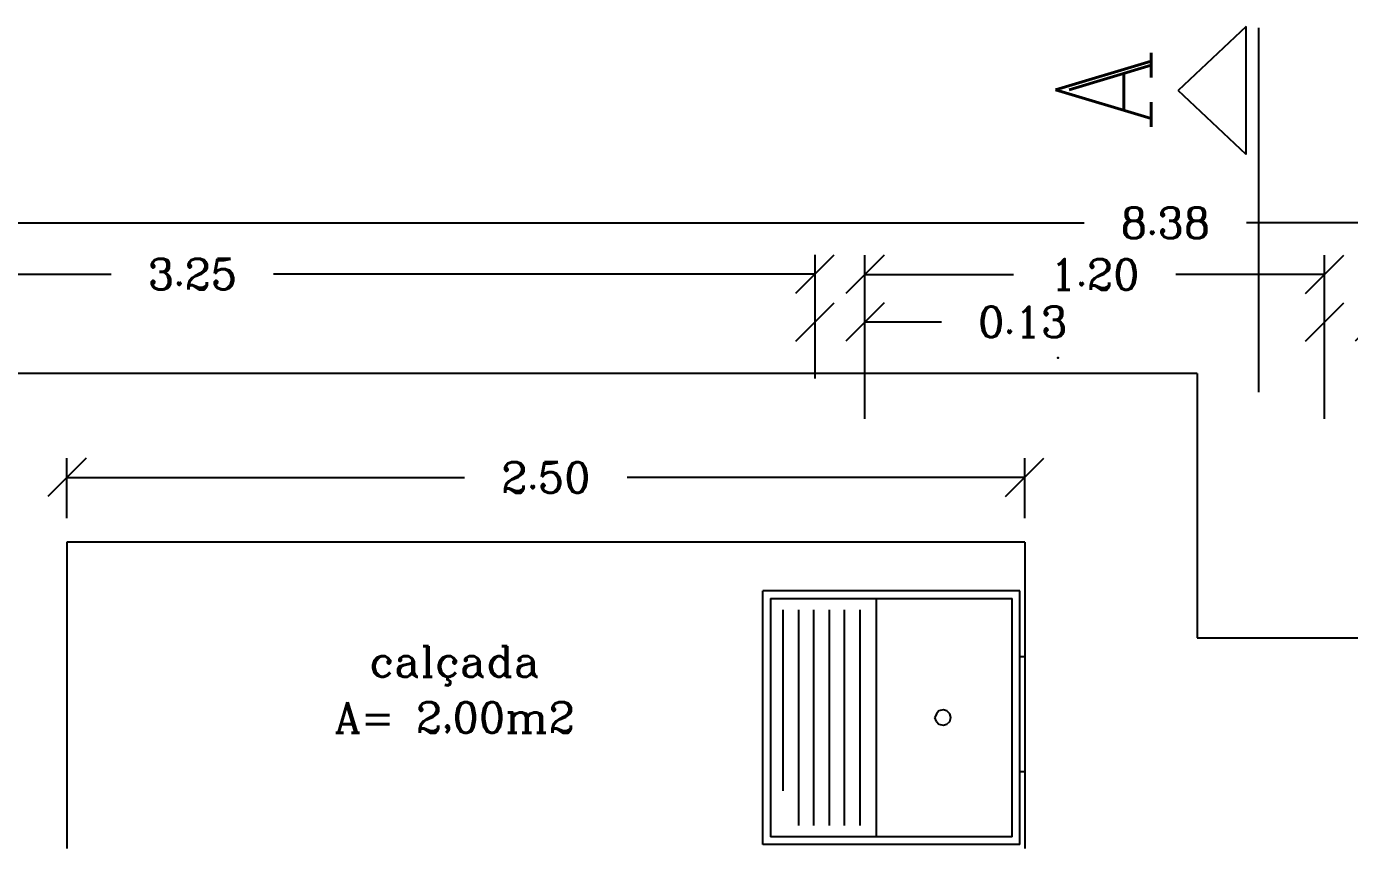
# Model space of a CAD drawing. Extents: x -7 to 226, y -20 to 32.
# Drawn here: x 113.018 to 116.471, y 19.375 to 21.516 of the extents above; entities that cross this region are included whole.
import ezdxf
from ezdxf.enums import TextEntityAlignment as Align

# ---------------------------------------------------------------- set-up
doc = ezdxf.new("R2010")
doc.units = 0
doc.header["$LTSCALE"] = 20
doc.linetypes.add('DASHED2', pattern=[0.375, 0.25, -0.125])
doc.layers.get('0').update_dxf_attribs({"linetype": 'CONTINUOUS'})
doc.layers.get('DEFPOINTS').update_dxf_attribs({"linetype": 'CONTINUOUS'})
for name, color, linetype in [('APARELHO', 1, 'CONTINUOUS'), ('CONCRETO', 5, 'CONTINUOUS'), ('CORTES', 6, 'CONTINUOUS'), ('COTAS', 244, 'CONTINUOUS'), ('DIM', 244, 'CONTINUOUS'), ('TEXTO', 244, 'CONTINUOUS'), ('VISTAP', 244, 'CONTINUOUS')]:
    doc.layers.add(name, color=color, linetype=linetype)
doc.styles.add('ROMANC', font='romanc.shx', dxfattribs={"height": 0.08})
doc.dimstyles.new('ROMANC', dxfattribs={"dimtxt": 0.1, "dimasz": 0.18, "dimexe": 0.05, "dimexo": 0.0625, "dimgap": 0.09, "dimtad": 0, "dimzin": 0, "dimtxsty": 'ROMANC', "dimblk1": 'NONE', "dimblk2": 'NONE', "dimsah": 1, "dimcen": 0.09, "dimclrd": 244, "dimclre": 244, "dimclrt": 244, "dimazin": 3, "dimtfac": 1, "dimtdec": 4, "dimtofl": 0, "dimtmove": 0, "dimatfit": 3, "dimtolj": 1, "dimtzin": 0})

# ---------------------------------------------------------------- blocks, each defined once
blk = doc.blocks.new('_OBLIQUE')
at = {"color": 0, "linetype": 'BYBLOCK'}
blk.add_line((-0.5, -0.5), (0.5, 0.5), dxfattribs=at)
blk = doc.blocks.new('*D17')
at = {"color": 244, "linetype": 'BYBLOCK'}
for p, q in [((146.7931, 2.0469), (146.7931, 2.194)), ((150.0431, 2.0469), (150.0431, 2.194)), ((146.7931, 2.144), (148.2062, 2.144)), ((150.0431, 2.144), (148.63, 2.144))]:
    blk.add_line(p, q, dxfattribs=at)
at = {"layer": 'DEFPOINTS', "color": 0, "linetype": 'BYBLOCK'}
for p in [(150.0431, 2.144), (146.7931, 1.9844), (150.0431, 1.9844)]:
    blk.add_point(p, dxfattribs=at)
at = {"color": 244, "linetype": 'BYBLOCK', "xscale": 0.1, "yscale": 0.1, "zscale": 0.1, "rotation": 180}
blk.add_blockref('_OBLIQUE', (146.7931, 2.144), dxfattribs=at)
at = {"color": 244, "linetype": 'BYBLOCK', "xscale": 0.1, "yscale": 0.1, "zscale": 0.1}
blk.add_blockref('_OBLIQUE', (150.0431, 2.144), dxfattribs=at)
at = {"color": 244, "linetype": 'BYBLOCK', "insert": (148.4181, 2.144), "char_height": 0.08, "attachment_point": 5, "style": 'ROMANC'}
blk.add_mtext('\\A1;3.25', dxfattribs=at)
blk = doc.blocks.new('*D18')
at = {"color": 244, "linetype": 'BYBLOCK'}
for p, q in [((150.1731, 1.9419), (150.1731, 2.1932)), ((151.3731, 1.9419), (151.3731, 2.1932)), ((150.1731, 2.1432), (150.5612, 2.1432)), ((151.3731, 2.1432), (150.985, 2.1432))]:
    blk.add_line(p, q, dxfattribs=at)
at = {"layer": 'DEFPOINTS', "color": 0, "linetype": 'BYBLOCK'}
for p in [(151.3731, 2.1432), (150.1731, 1.8794), (151.3731, 1.8794)]:
    blk.add_point(p, dxfattribs=at)
at = {"color": 244, "linetype": 'BYBLOCK', "xscale": 0.1, "yscale": 0.1, "zscale": 0.1, "rotation": 180}
blk.add_blockref('_OBLIQUE', (150.1731, 2.1432), dxfattribs=at)
at = {"color": 244, "linetype": 'BYBLOCK', "xscale": 0.1, "yscale": 0.1, "zscale": 0.1}
blk.add_blockref('_OBLIQUE', (151.3731, 2.1432), dxfattribs=at)
at = {"color": 244, "linetype": 'BYBLOCK', "insert": (150.7731, 2.1432), "char_height": 0.08, "attachment_point": 5, "style": 'ROMANC'}
blk.add_mtext('\\A1;1.20', dxfattribs=at)
blk = doc.blocks.new('*D20')
at = {"color": 244, "linetype": 'BYBLOCK'}
for p, q in [((146.7681, 2.0719), (146.7681, 2.3277)), ((155.1466, 2.0719), (155.1466, 2.3277)), ((146.7681, 2.2777), (150.7455, 2.2777)), ((155.1466, 2.2777), (151.1693, 2.2777))]:
    blk.add_line(p, q, dxfattribs=at)
at = {"layer": 'DEFPOINTS', "color": 0, "linetype": 'BYBLOCK'}
for p in [(155.1466, 2.2777), (146.7681, 2.0094), (155.1466, 2.0094)]:
    blk.add_point(p, dxfattribs=at)
at = {"color": 244, "linetype": 'BYBLOCK', "xscale": 0.1, "yscale": 0.1, "zscale": 0.1, "rotation": 180}
blk.add_blockref('_OBLIQUE', (146.7681, 2.2777), dxfattribs=at)
at = {"color": 244, "linetype": 'BYBLOCK', "xscale": 0.1, "yscale": 0.1, "zscale": 0.1}
blk.add_blockref('_OBLIQUE', (155.1466, 2.2777), dxfattribs=at)
at = {"color": 244, "linetype": 'BYBLOCK', "insert": (150.9574, 2.2777), "char_height": 0.08, "attachment_point": 5, "style": 'ROMANC'}
blk.add_mtext('\\A1;8.38', dxfattribs=at)
blk = doc.blocks.new('*D21')
at = {"color": 244, "linetype": 'BYBLOCK'}
for p, q in [((150.0431, 2.0469), (150.0431, 2.2447)), ((150.1731, 1.9419), (150.1731, 2.2447)), ((150.0431, 2.1947), (150.0431, 2.1947)), ((150.1731, 2.1947), (150.3731, 2.1947))]:
    blk.add_line(p, q, dxfattribs=at)
at = {"layer": 'DEFPOINTS', "color": 0, "linetype": 'BYBLOCK'}
for p in [(150.1731, 2.1947), (150.0431, 1.9844), (150.1731, 1.8794)]:
    blk.add_point(p, dxfattribs=at)
at = {"color": 244, "linetype": 'BYBLOCK', "xscale": 0.1, "yscale": 0.1, "zscale": 0.1}
blk.add_blockref('_OBLIQUE', (150.0431, 2.1947), dxfattribs=at)
at = {"color": 244, "linetype": 'BYBLOCK', "xscale": 0.1, "yscale": 0.1, "zscale": 0.1, "rotation": 180}
blk.add_blockref('_OBLIQUE', (150.1731, 2.1947), dxfattribs=at)
at = {"color": 244, "linetype": 'BYBLOCK', "insert": (150.585, 2.1947), "char_height": 0.08, "attachment_point": 5, "style": 'ROMANC'}
blk.add_mtext('\\A1;0.13', dxfattribs=at)
blk = doc.blocks.new('*D22')
at = {"color": 244, "linetype": 'BYBLOCK'}
for p, q in [((151.3731, 1.9419), (151.3731, 2.2447)), ((151.5031, 2.0469), (151.5031, 2.2447)), ((151.3731, 2.1947), (151.3731, 2.1947)), ((151.5031, 2.1947), (151.7031, 2.1947))]:
    blk.add_line(p, q, dxfattribs=at)
at = {"layer": 'DEFPOINTS', "color": 0, "linetype": 'BYBLOCK'}
for p in [(151.5031, 2.1947), (151.5031, 1.9844), (151.3731, 1.8794)]:
    blk.add_point(p, dxfattribs=at)
at = {"color": 244, "linetype": 'BYBLOCK', "xscale": 0.1, "yscale": 0.1, "zscale": 0.1}
blk.add_blockref('_OBLIQUE', (151.3731, 2.1947), dxfattribs=at)
at = {"color": 244, "linetype": 'BYBLOCK', "xscale": 0.1, "yscale": 0.1, "zscale": 0.1, "rotation": 180}
blk.add_blockref('_OBLIQUE', (151.5031, 2.1947), dxfattribs=at)
at = {"color": 244, "linetype": 'BYBLOCK', "insert": (151.915, 2.1947), "char_height": 0.08, "attachment_point": 5, "style": 'ROMANC'}
blk.add_mtext('\\A1;0.13', dxfattribs=at)
blk = doc.blocks.new('*D116')
at = {"color": 244, "linetype": 'BYBLOCK'}
for p, q in [((113.1235, 20.2325), (113.1235, 20.3887)), ((115.6235, 20.2325), (115.6235, 20.3887)), ((113.1235, 20.3387), (114.1616, 20.3387)), ((115.6235, 20.3387), (114.5854, 20.3387))]:
    blk.add_line(p, q, dxfattribs=at)
at = {"layer": 'DEFPOINTS', "color": 0, "linetype": 'BYBLOCK'}
for p in [(115.6235, 20.3387), (113.1235, 20.17), (115.6235, 20.17)]:
    blk.add_point(p, dxfattribs=at)
at = {"color": 244, "linetype": 'BYBLOCK', "xscale": 0.1, "yscale": 0.1, "zscale": 0.1, "rotation": 180}
blk.add_blockref('_OBLIQUE', (113.1235, 20.3387), dxfattribs=at)
at = {"color": 244, "linetype": 'BYBLOCK', "xscale": 0.1, "yscale": 0.1, "zscale": 0.1}
blk.add_blockref('_OBLIQUE', (115.6235, 20.3387), dxfattribs=at)
at = {"color": 244, "linetype": 'BYBLOCK', "insert": (114.3735, 20.3387), "char_height": 0.08, "attachment_point": 5, "style": 'ROMANC'}
blk.add_mtext('\\A1;2.50', dxfattribs=at)

msp = doc.modelspace()

# ---------------------------------------------------------------- linework, layer by layer
at = {"layer": 'APARELHO', "color": 244}
for points in [[(114.9402, 19.3804), (114.9402, 20.0429)], [(115.6102, 20.0429), (114.9402, 20.0429)], [(115.6102, 19.3804), (115.6102, 20.0429)], [(114.9602, 20.0229), (114.9602, 19.4004)], [(114.9602, 20.0229), (115.5902, 20.0229)], [(115.2365, 19.4004), (115.2365, 20.0229)], [(115.5902, 19.4004), (115.5902, 20.0229)], [(114.9927, 19.5204), (114.9927, 19.9929)], [(115.0327, 19.9929), (115.0327, 19.4304)], [(115.0727, 19.4304), (115.0727, 19.9929)], [(115.1127, 19.9929), (115.1127, 19.4304)], [(115.1527, 19.4304), (115.1527, 19.9929)], [(115.1927, 19.9929), (115.1927, 19.4304)], [(115.3927, 19.7017), (115.399, 19.6942), (115.4102, 19.6917), (115.4202, 19.6942), (115.4277, 19.7017), (115.4302, 19.7117), (115.4277, 19.7217), (115.4202, 19.7292), (115.4102, 19.7317), (115.399, 19.7292), (115.3927, 19.7217), (115.389, 19.7117)], [(115.3927, 19.7017), (115.389, 19.7117)], [(115.6102, 19.3804), (114.9402, 19.3804)], [(115.5902, 19.4004), (114.9602, 19.4004)]]:
    msp.add_lwpolyline(points, dxfattribs=at)
at = {"layer": 'CORTES', "linetype": 'CONTINUOUS'}
for p, q in [((116.2015, 21.5159), (116.0236, 21.3486)), ((116.2015, 21.1814), (116.2015, 21.5159)), ((116.2344, 20.561), (116.2344, 21.512)), ((116.2015, 21.1814), (116.0236, 21.3486))]:
    msp.add_line(p, q, dxfattribs=at)
at = {"layer": 'DIM', "color": 30, "linetype": 'DASHED2'}
msp.add_line((116.0735, 19.9199), (120.7296, 19.9199), dxfattribs=at)
at = {"layer": 'DIM', "linetype": 'CONTINUOUS'}
for p in [(115.7095, 20.6505), (115.7107, 20.6505)]:
    msp.add_point(p, dxfattribs=at)
at = {"layer": 'VISTAP', "color": 30, "linetype": 'DASHED2'}
for q in [(112.6735, 20.61), (116.0735, 19.9199)]:
    msp.add_line((116.0735, 20.61), q, dxfattribs=at)
at = {"layer": 'VISTAP', "color": 30, "linetype": 'CONTINUOUS'}
for p, q in [((115.6235, 20.17), (113.1235, 20.17)), ((113.1235, 20.17), (113.1235, 19.3699)), ((115.6235, 20.17), (115.6235, 19.3699)), ((115.6235, 19.87), (115.6102, 19.87)), ((115.6235, 19.57), (115.6102, 19.57))]:
    msp.add_line(p, q, dxfattribs=at)

# ---------------------------------------------------------------- texts
at = {"layer": 'CORTES', "linetype": 'CONTINUOUS', "style": 'ROMANC'}
msp.add_text('A', height=0.25, rotation=90, dxfattribs=at).set_placement((115.8285, 21.3502), align=Align.MIDDLE)
at = {"layer": 'TEXTO', "linetype": 'CONTINUOUS', "style": 'ROMANC'}
for s, p in [('calçada', (114.1354, 19.847)), ('A= 2,00m2', (114.1353, 19.7121))]:
    msp.add_text(s, height=0.08, dxfattribs=at).set_placement(p, align=Align.MIDDLE)

# ---------------------------------------------------------------- dimensions: what is measured, and where the dimension line sits
at = {"layer": 'CONCRETO', "color": 30, "linetype": 'CONTINUOUS'}
dim = msp.add_linear_dim(base=(115.6235, 20.3387), p1=(113.1235, 20.17), p2=(115.6235, 20.17), dimstyle='ROMANC', override={"dimasz": 0.1, "dimblk1": 'OBLIQUE', "dimblk2": 'OBLIQUE'}, dxfattribs=at)
dim.commit()
dim.dimension.update_dxf_attribs({"geometry": '*D116', "text_midpoint": (114.3735, 20.3387)})
at = {"layer": 'COTAS', "color": 10, "linetype": 'CONTINUOUS'}
for base, p1, p2, picture, middle, set_off in [((120.1796, 21.0031), (111.8011, 20.7348), (120.1796, 20.7348), '*D20', (115.9904, 21.0031), (-34.967, 18.7254)), ((115.0761, 20.8694), (111.8261, 20.7098), (115.0761, 20.7098), '*D17', (113.4511, 20.8694), (-34.967, 18.7254)), ((116.4061, 20.8686), (115.2061, 20.6048), (116.4061, 20.6048), '*D18', (115.8061, 20.8686), (-34.967, 18.7254)), ((115.2061, 20.7447), (115.0761, 20.5343), (115.2061, 20.4293), '*D21', (115.6181, 20.7447), (-34.967, 18.5499)), ((116.5361, 20.7447), (116.4061, 20.4293), (116.5361, 20.5343), '*D22', (116.9481, 20.7447), (-34.967, 18.5499))]:
    dim = msp.add_linear_dim(base=base, p1=p1, p2=p2, dimstyle='ROMANC', override={"dimasz": 0.1, "dimblk1": 'OBLIQUE', "dimblk2": 'OBLIQUE'}, dxfattribs=at)
    dim.commit()
    dim.dimension.update_dxf_attribs({"geometry": picture, "text_midpoint": middle, "insert": set_off})

doc.saveas('drawing.dxf')
